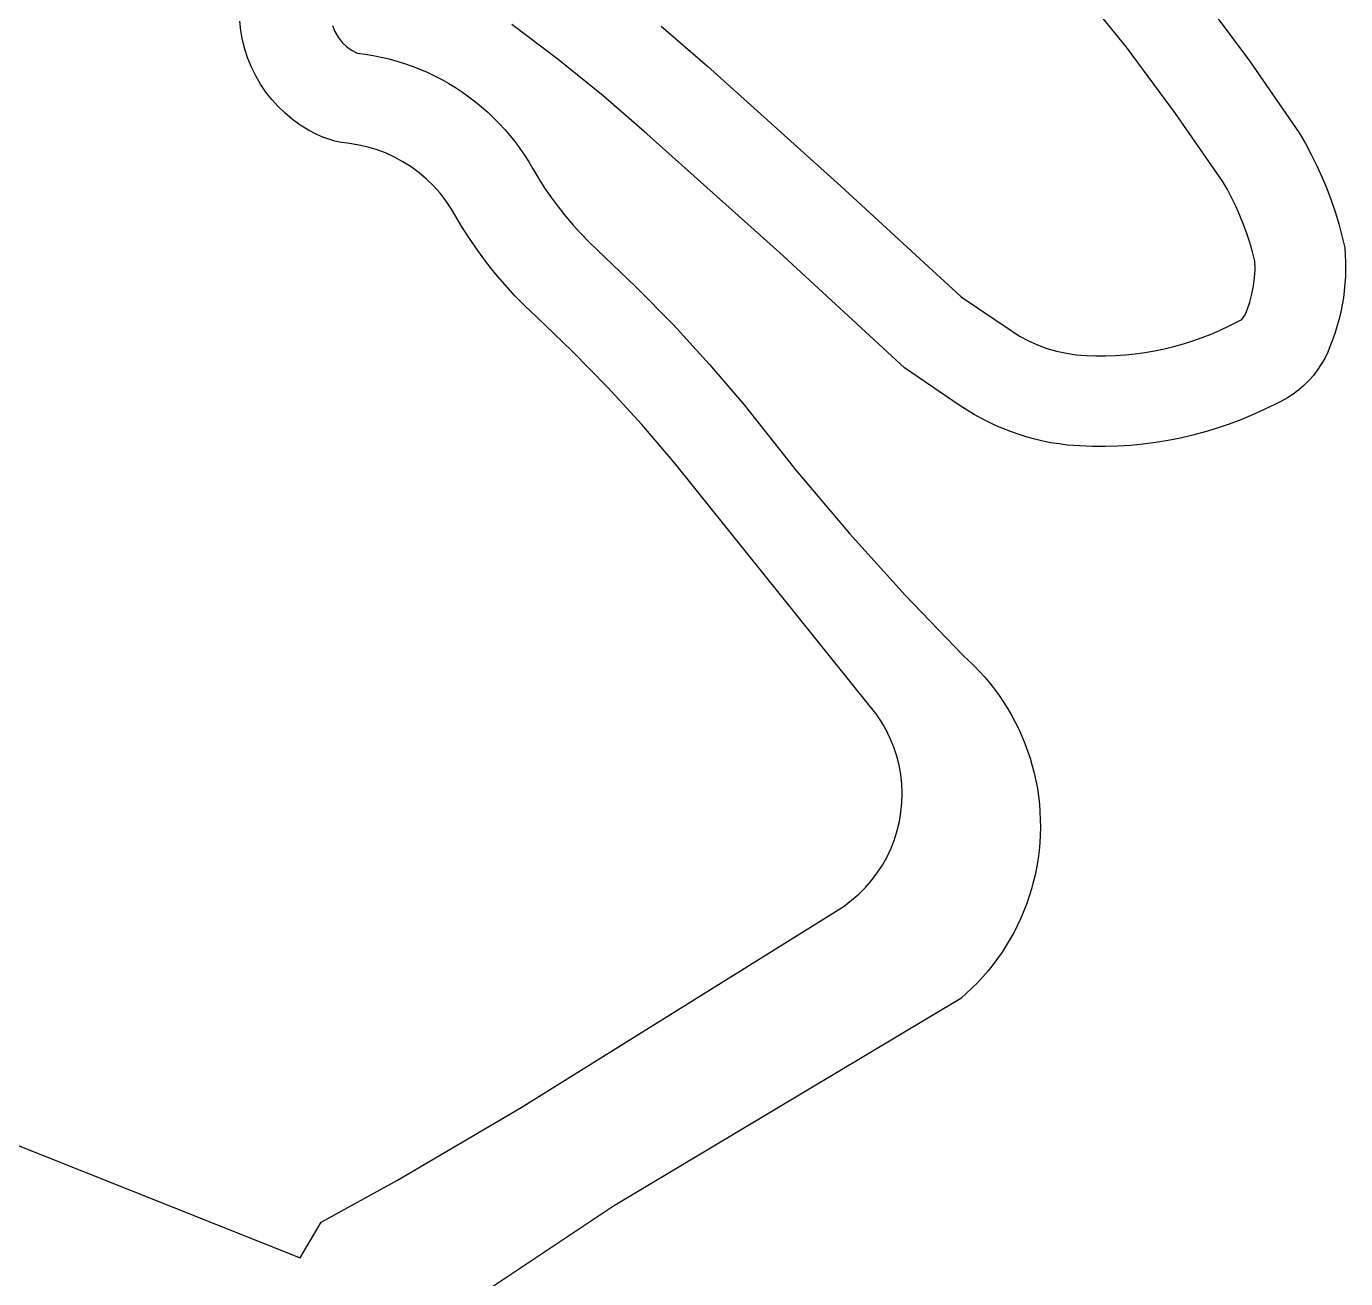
# Model space of a CAD drawing. Header units: millimetres. Extents: x 617751 to 636088, y 68402 to 77988.
# Drawn here: x 624116.8 to 624241.9, y 70281.6 to 70400.4 of the extents above; entities that cross this region are included whole.
import ezdxf

# ---------------------------------------------------------------- set-up
doc = ezdxf.new("R2010")
doc.units = ezdxf.units.MM
doc.header["$LTSCALE"] = 3
doc.header["$MEASUREMENT"] = 0
doc.layers.add('ALINHAMENTO PREDIAL', color=120, linetype='Continuous')

msp = doc.modelspace()

# ---------------------------------------------------------------- linework, layer by layer
at = {"layer": 'ALINHAMENTO PREDIAL'}
for points in [[(624227.87, 70403.74), (624232.81, 70397.08), (624237.54, 70390.27), (624238.13, 70389.25), (624238.68, 70388.21), (624239.21, 70387.15), (624239.69, 70386.08), (624240.15, 70384.99), (624240.56, 70383.88), (624240.94, 70382.77), (624241.28, 70381.64), (624241.59, 70380.5), (624241.86, 70379.35), (624241.9, 70378.68), (624241.93, 70378), (624241.93, 70377.32), (624241.91, 70376.64), (624241.87, 70375.97), (624241.81, 70375.29), (624241.72, 70374.62), (624241.61, 70373.95), (624241.48, 70373.29), (624241.32, 70372.63), (624241.14, 70371.98), (624240.94, 70371.33), (624240.72, 70370.69), (624240.48, 70370.06), (624240.24, 70369.46), (624239.95, 70368.87), (624239.63, 70368.31), (624239.27, 70367.77), (624238.88, 70367.25), (624238.45, 70366.76), (624237.98, 70366.31), (624237.49, 70365.88), (624236.97, 70365.49), (624236.43, 70365.14), (624235.86, 70364.82), (624235.28, 70364.54), (624234.2, 70364.01), (624233.11, 70363.51), (624232, 70363.05), (624230.88, 70362.63), (624229.74, 70362.24), (624228.6, 70361.89), (624227.44, 70361.58), (624226.27, 70361.31), (624225.09, 70361.08), (624223.91, 70360.89), (624222.72, 70360.74), (624221.52, 70360.62), (624220.32, 70360.55), (624219.12, 70360.51), (624217.92, 70360.52), (624216.72, 70360.57), (624215.53, 70360.65), (624214.75, 70360.75), (624213.98, 70360.87), (624213.22, 70361.03), (624212.46, 70361.2), (624211.71, 70361.41), (624210.96, 70361.64), (624210.23, 70361.89), (624209.5, 70362.18), (624208.78, 70362.48), (624208.08, 70362.81), (624207.38, 70363.17), (624206.7, 70363.55), (624206.03, 70363.95), (624205.38, 70364.38), (624200.1, 70367.96), (624188.24, 70378.9), (624175.65, 70390.18), (624171.5, 70393.78), (624167.22, 70397.23), (624162.83, 70400.54)], [(624227.87, 70403.74), (624232.81, 70397.08), (624237.54, 70390.27), (624238.13, 70389.25), (624238.68, 70388.21), (624239.21, 70387.15), (624239.69, 70386.08), (624240.15, 70384.99), (624240.56, 70383.88), (624240.94, 70382.77), (624241.28, 70381.64), (624241.59, 70380.5), (624241.86, 70379.35), (624241.9, 70378.68), (624241.93, 70378), (624241.93, 70377.32), (624241.91, 70376.64), (624241.87, 70375.97), (624241.81, 70375.29), (624241.72, 70374.62), (624241.61, 70373.95), (624241.48, 70373.29), (624241.32, 70372.63), (624241.14, 70371.98), (624240.94, 70371.33), (624240.72, 70370.69), (624240.48, 70370.06), (624240.24, 70369.46), (624239.95, 70368.87), (624239.63, 70368.31), (624239.27, 70367.77), (624238.88, 70367.25), (624238.45, 70366.76), (624237.98, 70366.31), (624237.49, 70365.88), (624236.97, 70365.49), (624236.43, 70365.14), (624235.86, 70364.82), (624235.28, 70364.54), (624234.2, 70364.01), (624233.11, 70363.51), (624232, 70363.05), (624230.88, 70362.63), (624229.74, 70362.24), (624228.6, 70361.89), (624227.44, 70361.58), (624226.27, 70361.31), (624225.09, 70361.08), (624223.91, 70360.89), (624222.72, 70360.74), (624221.52, 70360.62), (624220.32, 70360.55), (624219.12, 70360.51), (624217.92, 70360.52), (624216.72, 70360.57), (624215.53, 70360.65), (624214.75, 70360.75), (624213.98, 70360.87), (624213.22, 70361.03), (624212.46, 70361.2), (624211.71, 70361.41), (624210.96, 70361.64), (624210.23, 70361.89), (624209.5, 70362.18), (624208.78, 70362.48), (624208.08, 70362.81), (624207.38, 70363.17), (624206.7, 70363.55), (624206.03, 70363.95), (624205.38, 70364.38), (624200.1, 70367.96), (624188.24, 70378.9), (624175.65, 70390.18), (624171.5, 70393.78), (624167.22, 70397.23), (624162.83, 70400.54)], [(624227.87, 70403.74), (624232.81, 70397.08), (624237.54, 70390.27), (624238.13, 70389.25), (624238.68, 70388.21), (624239.21, 70387.15), (624239.69, 70386.08), (624240.15, 70384.99), (624240.56, 70383.88), (624240.94, 70382.77), (624241.28, 70381.64), (624241.59, 70380.5), (624241.86, 70379.35), (624241.9, 70378.68), (624241.93, 70378), (624241.93, 70377.32), (624241.91, 70376.64), (624241.87, 70375.97), (624241.81, 70375.29), (624241.72, 70374.62), (624241.61, 70373.95), (624241.48, 70373.29), (624241.32, 70372.63), (624241.14, 70371.98), (624240.94, 70371.33), (624240.72, 70370.69), (624240.48, 70370.06), (624240.24, 70369.46), (624239.95, 70368.87), (624239.63, 70368.31), (624239.27, 70367.77), (624238.88, 70367.25), (624238.45, 70366.76), (624237.98, 70366.31), (624237.49, 70365.88), (624236.97, 70365.49), (624236.43, 70365.14), (624235.86, 70364.82), (624235.28, 70364.54), (624234.2, 70364.01), (624233.11, 70363.51), (624232, 70363.05), (624230.88, 70362.63), (624229.74, 70362.24), (624228.6, 70361.89), (624227.44, 70361.58), (624226.27, 70361.31), (624225.09, 70361.08), (624223.91, 70360.89), (624222.72, 70360.74), (624221.52, 70360.62), (624220.32, 70360.55), (624219.12, 70360.51), (624217.92, 70360.52), (624216.72, 70360.57), (624215.53, 70360.65), (624214.75, 70360.75), (624213.98, 70360.87), (624213.22, 70361.03), (624212.46, 70361.2), (624211.71, 70361.41), (624210.96, 70361.64), (624210.23, 70361.89), (624209.5, 70362.18), (624208.78, 70362.48), (624208.08, 70362.81), (624207.38, 70363.17), (624206.7, 70363.55), (624206.03, 70363.95), (624205.38, 70364.38), (624200.1, 70367.96), (624188.24, 70378.9), (624175.65, 70390.18), (624171.5, 70393.78), (624167.22, 70397.23), (624162.83, 70400.54)], [(624227.87, 70403.74), (624232.81, 70397.08), (624237.54, 70390.27), (624238.13, 70389.25), (624238.68, 70388.21), (624239.21, 70387.15), (624239.69, 70386.08), (624240.15, 70384.99), (624240.56, 70383.88), (624240.94, 70382.77), (624241.28, 70381.64), (624241.59, 70380.5), (624241.86, 70379.35), (624241.9, 70378.68), (624241.93, 70378), (624241.93, 70377.32), (624241.91, 70376.64), (624241.87, 70375.97), (624241.81, 70375.29), (624241.72, 70374.62), (624241.61, 70373.95), (624241.48, 70373.29), (624241.32, 70372.63), (624241.14, 70371.98), (624240.94, 70371.33), (624240.72, 70370.69), (624240.48, 70370.06), (624240.24, 70369.46), (624239.95, 70368.87), (624239.63, 70368.31), (624239.27, 70367.77), (624238.88, 70367.25), (624238.45, 70366.76), (624237.98, 70366.31), (624237.49, 70365.88), (624236.97, 70365.49), (624236.43, 70365.14), (624235.86, 70364.82), (624235.28, 70364.54), (624234.2, 70364.01), (624233.11, 70363.51), (624232, 70363.05), (624230.88, 70362.63), (624229.74, 70362.24), (624228.6, 70361.89), (624227.44, 70361.58), (624226.27, 70361.31), (624225.09, 70361.08), (624223.91, 70360.89), (624222.72, 70360.74), (624221.52, 70360.62), (624220.32, 70360.55), (624219.12, 70360.51), (624217.92, 70360.52), (624216.72, 70360.57), (624215.53, 70360.65), (624214.75, 70360.75), (624213.98, 70360.87), (624213.22, 70361.03), (624212.46, 70361.2), (624211.71, 70361.41), (624210.96, 70361.64), (624210.23, 70361.89), (624209.5, 70362.18), (624208.78, 70362.48), (624208.08, 70362.81), (624207.38, 70363.17), (624206.7, 70363.55), (624206.03, 70363.95), (624205.38, 70364.38), (624200.1, 70367.96), (624188.24, 70378.9), (624175.65, 70390.18), (624171.5, 70393.78), (624167.22, 70397.23), (624162.83, 70400.54)], [(624227.87, 70403.74), (624232.81, 70397.08), (624237.54, 70390.27), (624238.13, 70389.25), (624238.68, 70388.21), (624239.21, 70387.15), (624239.69, 70386.08), (624240.15, 70384.99), (624240.56, 70383.88), (624240.94, 70382.77), (624241.28, 70381.64), (624241.59, 70380.5), (624241.86, 70379.35), (624241.9, 70378.68), (624241.93, 70378), (624241.93, 70377.32), (624241.91, 70376.64), (624241.87, 70375.97), (624241.81, 70375.29), (624241.72, 70374.62), (624241.61, 70373.95), (624241.48, 70373.29), (624241.32, 70372.63), (624241.14, 70371.98), (624240.94, 70371.33), (624240.72, 70370.69), (624240.48, 70370.06), (624240.24, 70369.46), (624239.95, 70368.87), (624239.63, 70368.31), (624239.27, 70367.77), (624238.88, 70367.25), (624238.45, 70366.76), (624237.98, 70366.31), (624237.49, 70365.88), (624236.97, 70365.49), (624236.43, 70365.14), (624235.86, 70364.82), (624235.28, 70364.54), (624234.2, 70364.01), (624233.11, 70363.51), (624232, 70363.05), (624230.88, 70362.63), (624229.74, 70362.24), (624228.6, 70361.89), (624227.44, 70361.58), (624226.27, 70361.31), (624225.09, 70361.08), (624223.91, 70360.89), (624222.72, 70360.74), (624221.52, 70360.62), (624220.32, 70360.55), (624219.12, 70360.51), (624217.92, 70360.52), (624216.72, 70360.57), (624215.53, 70360.65), (624214.75, 70360.75), (624213.98, 70360.87), (624213.22, 70361.03), (624212.46, 70361.2), (624211.71, 70361.41), (624210.96, 70361.64), (624210.23, 70361.89), (624209.5, 70362.18), (624208.78, 70362.48), (624208.08, 70362.81), (624207.38, 70363.17), (624206.7, 70363.55), (624206.03, 70363.95), (624205.38, 70364.38), (624200.1, 70367.96), (624188.24, 70378.9), (624175.65, 70390.18), (624171.5, 70393.78), (624167.22, 70397.23), (624162.83, 70400.54)], [(624227.87, 70403.74), (624232.81, 70397.08), (624237.54, 70390.27), (624238.13, 70389.25), (624238.68, 70388.21), (624239.21, 70387.15), (624239.69, 70386.08), (624240.15, 70384.99), (624240.56, 70383.88), (624240.94, 70382.77), (624241.28, 70381.64), (624241.59, 70380.5), (624241.86, 70379.35), (624241.9, 70378.68), (624241.93, 70378), (624241.93, 70377.32), (624241.91, 70376.64), (624241.87, 70375.97), (624241.81, 70375.29), (624241.72, 70374.62), (624241.61, 70373.95), (624241.48, 70373.29), (624241.32, 70372.63), (624241.14, 70371.98), (624240.94, 70371.33), (624240.72, 70370.69), (624240.48, 70370.06), (624240.24, 70369.46), (624239.95, 70368.87), (624239.63, 70368.31), (624239.27, 70367.77), (624238.88, 70367.25), (624238.45, 70366.76), (624237.98, 70366.31), (624237.49, 70365.88), (624236.97, 70365.49), (624236.43, 70365.14), (624235.86, 70364.82), (624235.28, 70364.54), (624234.2, 70364.01), (624233.11, 70363.51), (624232, 70363.05), (624230.88, 70362.63), (624229.74, 70362.24), (624228.6, 70361.89), (624227.44, 70361.58), (624226.27, 70361.31), (624225.09, 70361.08), (624223.91, 70360.89), (624222.72, 70360.74), (624221.52, 70360.62), (624220.32, 70360.55), (624219.12, 70360.51), (624217.92, 70360.52), (624216.72, 70360.57), (624215.53, 70360.65), (624214.75, 70360.75), (624213.98, 70360.87), (624213.22, 70361.03), (624212.46, 70361.2), (624211.71, 70361.41), (624210.96, 70361.64), (624210.23, 70361.89), (624209.5, 70362.18), (624208.78, 70362.48), (624208.08, 70362.81), (624207.38, 70363.17), (624206.7, 70363.55), (624206.03, 70363.95), (624205.38, 70364.38), (624200.1, 70367.96), (624188.24, 70378.9), (624175.65, 70390.18), (624171.5, 70393.78), (624167.22, 70397.23), (624162.83, 70400.54)], [(624227.87, 70403.74), (624232.81, 70397.08), (624237.54, 70390.27), (624238.13, 70389.25), (624238.68, 70388.21), (624239.21, 70387.15), (624239.69, 70386.08), (624240.15, 70384.99), (624240.56, 70383.88), (624240.94, 70382.77), (624241.28, 70381.64), (624241.59, 70380.5), (624241.86, 70379.35), (624241.9, 70378.68), (624241.93, 70378), (624241.93, 70377.32), (624241.91, 70376.64), (624241.87, 70375.97), (624241.81, 70375.29), (624241.72, 70374.62), (624241.61, 70373.95), (624241.48, 70373.29), (624241.32, 70372.63), (624241.14, 70371.98), (624240.94, 70371.33), (624240.72, 70370.69), (624240.48, 70370.06), (624240.24, 70369.46), (624239.95, 70368.87), (624239.63, 70368.31), (624239.27, 70367.77), (624238.88, 70367.25), (624238.45, 70366.76), (624237.98, 70366.31), (624237.49, 70365.88), (624236.97, 70365.49), (624236.43, 70365.14), (624235.86, 70364.82), (624235.28, 70364.54), (624234.2, 70364.01), (624233.11, 70363.51), (624232, 70363.05), (624230.88, 70362.63), (624229.74, 70362.24), (624228.6, 70361.89), (624227.44, 70361.58), (624226.27, 70361.31), (624225.09, 70361.08), (624223.91, 70360.89), (624222.72, 70360.74), (624221.52, 70360.62), (624220.32, 70360.55), (624219.12, 70360.51), (624217.92, 70360.52), (624216.72, 70360.57), (624215.53, 70360.65), (624214.75, 70360.75), (624213.98, 70360.87), (624213.22, 70361.03), (624212.46, 70361.2), (624211.71, 70361.41), (624210.96, 70361.64), (624210.23, 70361.89), (624209.5, 70362.18), (624208.78, 70362.48), (624208.08, 70362.81), (624207.38, 70363.17), (624206.7, 70363.55), (624206.03, 70363.95), (624205.38, 70364.38), (624200.1, 70367.96), (624188.24, 70378.9), (624175.65, 70390.18), (624171.5, 70393.78), (624167.22, 70397.23), (624162.83, 70400.54)], [(624227.87, 70403.74), (624232.81, 70397.08), (624237.54, 70390.27), (624238.13, 70389.25), (624238.68, 70388.21), (624239.21, 70387.15), (624239.69, 70386.08), (624240.15, 70384.99), (624240.56, 70383.88), (624240.94, 70382.77), (624241.28, 70381.64), (624241.59, 70380.5), (624241.86, 70379.35), (624241.9, 70378.68), (624241.93, 70378), (624241.93, 70377.32), (624241.91, 70376.64), (624241.87, 70375.97), (624241.81, 70375.29), (624241.72, 70374.62), (624241.61, 70373.95), (624241.48, 70373.29), (624241.32, 70372.63), (624241.14, 70371.98), (624240.94, 70371.33), (624240.72, 70370.69), (624240.48, 70370.06), (624240.24, 70369.46), (624239.95, 70368.87), (624239.63, 70368.31), (624239.27, 70367.77), (624238.88, 70367.25), (624238.45, 70366.76), (624237.98, 70366.31), (624237.49, 70365.88), (624236.97, 70365.49), (624236.43, 70365.14), (624235.86, 70364.82), (624235.28, 70364.54), (624234.2, 70364.01), (624233.11, 70363.51), (624232, 70363.05), (624230.88, 70362.63), (624229.74, 70362.24), (624228.6, 70361.89), (624227.44, 70361.58), (624226.27, 70361.31), (624225.09, 70361.08), (624223.91, 70360.89), (624222.72, 70360.74), (624221.52, 70360.62), (624220.32, 70360.55), (624219.12, 70360.51), (624217.92, 70360.52), (624216.72, 70360.57), (624215.53, 70360.65), (624214.75, 70360.75), (624213.98, 70360.87), (624213.22, 70361.03), (624212.46, 70361.2), (624211.71, 70361.41), (624210.96, 70361.64), (624210.23, 70361.89), (624209.5, 70362.18), (624208.78, 70362.48), (624208.08, 70362.81), (624207.38, 70363.17), (624206.7, 70363.55), (624206.03, 70363.95), (624205.38, 70364.38), (624200.1, 70367.96), (624188.24, 70378.9), (624175.65, 70390.18), (624171.5, 70393.78), (624167.22, 70397.23), (624162.83, 70400.54)], [(624177.01, 70400.38), (624181.39, 70396.58), (624194.06, 70385.22), (624205.45, 70374.71), (624210.2, 70371.5), (624211.01, 70370.99), (624211.84, 70370.54), (624212.71, 70370.15), (624213.6, 70369.82), (624214.51, 70369.55), (624215.44, 70369.35), (624216.38, 70369.21), (624217.31, 70369.14), (624218.24, 70369.11), (624219.17, 70369.11), (624220.11, 70369.14), (624221.04, 70369.21), (624221.97, 70369.3), (624222.89, 70369.43), (624223.81, 70369.59), (624224.73, 70369.78), (624225.64, 70370), (624226.54, 70370.25), (624227.43, 70370.53), (624228.31, 70370.84), (624229.18, 70371.18), (624230.03, 70371.55), (624230.88, 70371.95), (624232.09, 70372.57), (624232.4, 70372.99), (624232.58, 70373.46), (624232.84, 70374.2), (624233.04, 70374.96), (624233.19, 70375.74), (624233.29, 70376.52), (624233.34, 70377.31), (624233.33, 70378.09), (624233.1, 70378.98), (624232.85, 70379.85), (624232.56, 70380.72), (624232.25, 70381.57), (624231.91, 70382.42), (624231.54, 70383.25), (624231.14, 70384.07), (624230.72, 70384.88), (624230.27, 70385.67), (624225.81, 70392.1), (624221.15, 70398.38), (624217.84, 70402.48)], [(624177.01, 70400.38), (624181.39, 70396.58), (624194.06, 70385.22), (624205.45, 70374.71), (624210.2, 70371.5), (624211.01, 70370.99), (624211.84, 70370.54), (624212.71, 70370.15), (624213.6, 70369.82), (624214.51, 70369.55), (624215.44, 70369.35), (624216.38, 70369.21), (624217.31, 70369.14), (624218.24, 70369.11), (624219.17, 70369.11), (624220.11, 70369.14), (624221.04, 70369.21), (624221.97, 70369.3), (624222.89, 70369.43), (624223.81, 70369.59), (624224.73, 70369.78), (624225.64, 70370), (624226.54, 70370.25), (624227.43, 70370.53), (624228.31, 70370.84), (624229.18, 70371.18), (624230.03, 70371.55), (624230.88, 70371.95), (624232.09, 70372.57), (624232.4, 70372.99), (624232.58, 70373.46), (624232.84, 70374.2), (624233.04, 70374.96), (624233.19, 70375.74), (624233.29, 70376.52), (624233.34, 70377.31), (624233.33, 70378.09), (624233.1, 70378.98), (624232.85, 70379.85), (624232.56, 70380.72), (624232.25, 70381.57), (624231.91, 70382.42), (624231.54, 70383.25), (624231.14, 70384.07), (624230.72, 70384.88), (624230.27, 70385.67), (624225.81, 70392.1), (624221.15, 70398.38), (624217.84, 70402.48)], [(624177.01, 70400.38), (624181.39, 70396.58), (624194.06, 70385.22), (624205.45, 70374.71), (624210.2, 70371.5), (624211.01, 70370.99), (624211.84, 70370.54), (624212.71, 70370.15), (624213.6, 70369.82), (624214.51, 70369.55), (624215.44, 70369.35), (624216.38, 70369.21), (624217.31, 70369.14), (624218.24, 70369.11), (624219.17, 70369.11), (624220.11, 70369.14), (624221.04, 70369.21), (624221.97, 70369.3), (624222.89, 70369.43), (624223.81, 70369.59), (624224.73, 70369.78), (624225.64, 70370), (624226.54, 70370.25), (624227.43, 70370.53), (624228.31, 70370.84), (624229.18, 70371.18), (624230.03, 70371.55), (624230.88, 70371.95), (624232.09, 70372.57), (624232.4, 70372.99), (624232.58, 70373.46), (624232.84, 70374.2), (624233.04, 70374.96), (624233.19, 70375.74), (624233.29, 70376.52), (624233.34, 70377.31), (624233.33, 70378.09), (624233.1, 70378.98), (624232.85, 70379.85), (624232.56, 70380.72), (624232.25, 70381.57), (624231.91, 70382.42), (624231.54, 70383.25), (624231.14, 70384.07), (624230.72, 70384.88), (624230.27, 70385.67), (624225.81, 70392.1), (624221.15, 70398.38), (624217.84, 70402.48)], [(624177.01, 70400.38), (624181.39, 70396.58), (624194.06, 70385.22), (624205.45, 70374.71), (624210.2, 70371.5), (624211.01, 70370.99), (624211.84, 70370.54), (624212.71, 70370.15), (624213.6, 70369.82), (624214.51, 70369.55), (624215.44, 70369.35), (624216.38, 70369.21), (624217.31, 70369.14), (624218.24, 70369.11), (624219.17, 70369.11), (624220.11, 70369.14), (624221.04, 70369.21), (624221.97, 70369.3), (624222.89, 70369.43), (624223.81, 70369.59), (624224.73, 70369.78), (624225.64, 70370), (624226.54, 70370.25), (624227.43, 70370.53), (624228.31, 70370.84), (624229.18, 70371.18), (624230.03, 70371.55), (624230.88, 70371.95), (624232.09, 70372.57), (624232.4, 70372.99), (624232.58, 70373.46), (624232.84, 70374.2), (624233.04, 70374.96), (624233.19, 70375.74), (624233.29, 70376.52), (624233.34, 70377.31), (624233.33, 70378.09), (624233.1, 70378.98), (624232.85, 70379.85), (624232.56, 70380.72), (624232.25, 70381.57), (624231.91, 70382.42), (624231.54, 70383.25), (624231.14, 70384.07), (624230.72, 70384.88), (624230.27, 70385.67), (624225.81, 70392.1), (624221.15, 70398.38), (624217.84, 70402.48)], [(624177.01, 70400.38), (624181.39, 70396.58), (624194.06, 70385.22), (624205.45, 70374.71), (624210.2, 70371.5), (624211.01, 70370.99), (624211.84, 70370.54), (624212.71, 70370.15), (624213.6, 70369.82), (624214.51, 70369.55), (624215.44, 70369.35), (624216.38, 70369.21), (624217.31, 70369.14), (624218.24, 70369.11), (624219.17, 70369.11), (624220.11, 70369.14), (624221.04, 70369.21), (624221.97, 70369.3), (624222.89, 70369.43), (624223.81, 70369.59), (624224.73, 70369.78), (624225.64, 70370), (624226.54, 70370.25), (624227.43, 70370.53), (624228.31, 70370.84), (624229.18, 70371.18), (624230.03, 70371.55), (624230.88, 70371.95), (624232.09, 70372.57), (624232.4, 70372.99), (624232.58, 70373.46), (624232.84, 70374.2), (624233.04, 70374.96), (624233.19, 70375.74), (624233.29, 70376.52), (624233.34, 70377.31), (624233.33, 70378.09), (624233.1, 70378.98), (624232.85, 70379.85), (624232.56, 70380.72), (624232.25, 70381.57), (624231.91, 70382.42), (624231.54, 70383.25), (624231.14, 70384.07), (624230.72, 70384.88), (624230.27, 70385.67), (624225.81, 70392.1), (624221.15, 70398.38), (624217.84, 70402.48)], [(624177.01, 70400.38), (624181.39, 70396.58), (624194.06, 70385.22), (624205.45, 70374.71), (624210.2, 70371.5), (624211.01, 70370.99), (624211.84, 70370.54), (624212.71, 70370.15), (624213.6, 70369.82), (624214.51, 70369.55), (624215.44, 70369.35), (624216.38, 70369.21), (624217.31, 70369.14), (624218.24, 70369.11), (624219.17, 70369.11), (624220.11, 70369.14), (624221.04, 70369.21), (624221.97, 70369.3), (624222.89, 70369.43), (624223.81, 70369.59), (624224.73, 70369.78), (624225.64, 70370), (624226.54, 70370.25), (624227.43, 70370.53), (624228.31, 70370.84), (624229.18, 70371.18), (624230.03, 70371.55), (624230.88, 70371.95), (624232.09, 70372.57), (624232.4, 70372.99), (624232.58, 70373.46), (624232.84, 70374.2), (624233.04, 70374.96), (624233.19, 70375.74), (624233.29, 70376.52), (624233.34, 70377.31), (624233.33, 70378.09), (624233.1, 70378.98), (624232.85, 70379.85), (624232.56, 70380.72), (624232.25, 70381.57), (624231.91, 70382.42), (624231.54, 70383.25), (624231.14, 70384.07), (624230.72, 70384.88), (624230.27, 70385.67), (624225.81, 70392.1), (624221.15, 70398.38), (624217.84, 70402.48)], [(624177.01, 70400.38), (624181.39, 70396.58), (624194.06, 70385.22), (624205.45, 70374.71), (624210.2, 70371.5), (624211.01, 70370.99), (624211.84, 70370.54), (624212.71, 70370.15), (624213.6, 70369.82), (624214.51, 70369.55), (624215.44, 70369.35), (624216.38, 70369.21), (624217.31, 70369.14), (624218.24, 70369.11), (624219.17, 70369.11), (624220.11, 70369.14), (624221.04, 70369.21), (624221.97, 70369.3), (624222.89, 70369.43), (624223.81, 70369.59), (624224.73, 70369.78), (624225.64, 70370), (624226.54, 70370.25), (624227.43, 70370.53), (624228.31, 70370.84), (624229.18, 70371.18), (624230.03, 70371.55), (624230.88, 70371.95), (624232.09, 70372.57), (624232.4, 70372.99), (624232.58, 70373.46), (624232.84, 70374.2), (624233.04, 70374.96), (624233.19, 70375.74), (624233.29, 70376.52), (624233.34, 70377.31), (624233.33, 70378.09), (624233.1, 70378.98), (624232.85, 70379.85), (624232.56, 70380.72), (624232.25, 70381.57), (624231.91, 70382.42), (624231.54, 70383.25), (624231.14, 70384.07), (624230.72, 70384.88), (624230.27, 70385.67), (624225.81, 70392.1), (624221.15, 70398.38), (624217.84, 70402.48)], [(624177.01, 70400.38), (624181.39, 70396.58), (624194.06, 70385.22), (624205.45, 70374.71), (624210.2, 70371.5), (624211.01, 70370.99), (624211.84, 70370.54), (624212.71, 70370.15), (624213.6, 70369.82), (624214.51, 70369.55), (624215.44, 70369.35), (624216.38, 70369.21), (624217.31, 70369.14), (624218.24, 70369.11), (624219.17, 70369.11), (624220.11, 70369.14), (624221.04, 70369.21), (624221.97, 70369.3), (624222.89, 70369.43), (624223.81, 70369.59), (624224.73, 70369.78), (624225.64, 70370), (624226.54, 70370.25), (624227.43, 70370.53), (624228.31, 70370.84), (624229.18, 70371.18), (624230.03, 70371.55), (624230.88, 70371.95), (624232.09, 70372.57), (624232.4, 70372.99), (624232.58, 70373.46), (624232.84, 70374.2), (624233.04, 70374.96), (624233.19, 70375.74), (624233.29, 70376.52), (624233.34, 70377.31), (624233.33, 70378.09), (624233.1, 70378.98), (624232.85, 70379.85), (624232.56, 70380.72), (624232.25, 70381.57), (624231.91, 70382.42), (624231.54, 70383.25), (624231.14, 70384.07), (624230.72, 70384.88), (624230.27, 70385.67), (624225.81, 70392.1), (624221.15, 70398.38), (624217.84, 70402.48)], [(624114.74, 70294.7), (624142.76, 70283.53), (624144.74, 70286.92), (624152, 70290.92), (624163.72, 70297.81), (624194.36, 70316.92), (624195.07, 70317.46), (624195.75, 70318.04), (624196.38, 70318.68), (624196.96, 70319.35), (624197.5, 70320.06), (624197.99, 70320.81), (624198.43, 70321.59), (624198.81, 70322.4), (624199.13, 70323.23), (624199.4, 70324.08), (624199.61, 70324.95), (624199.75, 70325.83), (624199.84, 70326.72), (624199.86, 70327.62), (624199.82, 70328.51), (624199.73, 70329.4), (624199.57, 70330.28), (624199.35, 70331.14), (624199.07, 70331.99), (624198.73, 70332.82), (624198.34, 70333.62), (624197.89, 70334.39), (624197.39, 70335.14), (624196.84, 70335.84), (624178.28, 70358.96), (624175.16, 70362.6), (624171.92, 70366.13), (624168.57, 70369.55), (624165.1, 70372.86), (624164.1, 70373.82), (624163.12, 70374.81), (624162.19, 70375.84), (624161.29, 70376.89), (624160.42, 70377.98), (624159.6, 70379.1), (624158.81, 70380.24), (624158.07, 70381.42), (624157.12, 70383.01), (624156.61, 70383.79), (624156.04, 70384.53), (624155.42, 70385.23), (624154.75, 70385.88), (624154.04, 70386.48), (624153.29, 70387.03), (624152.51, 70387.53), (624151.69, 70387.97), (624150.84, 70388.36), (624149.96, 70388.68), (624149.07, 70388.94), (624148.16, 70389.14), (624147.24, 70389.28), (624146.64, 70389.36), (624146.05, 70389.49), (624145.47, 70389.65), (624144.9, 70389.86), (624144.35, 70390.1), (624143.55, 70390.53), (624142.77, 70391), (624142.04, 70391.54), (624141.34, 70392.12), (624140.68, 70392.75), (624140.07, 70393.42), (624139.51, 70394.13), (624139, 70394.89), (624138.54, 70395.67), (624138.14, 70396.49), (624137.8, 70397.33), (624137.51, 70398.19), (624137.29, 70399.07), (624137.13, 70399.97), (624137.03, 70400.87)], [(624114.74, 70294.7), (624142.76, 70283.53), (624144.74, 70286.92), (624152, 70290.92), (624163.72, 70297.81), (624194.36, 70316.92), (624195.07, 70317.46), (624195.75, 70318.04), (624196.38, 70318.68), (624196.96, 70319.35), (624197.5, 70320.06), (624197.99, 70320.81), (624198.43, 70321.59), (624198.81, 70322.4), (624199.13, 70323.23), (624199.4, 70324.08), (624199.61, 70324.95), (624199.75, 70325.83), (624199.84, 70326.72), (624199.86, 70327.62), (624199.82, 70328.51), (624199.73, 70329.4), (624199.57, 70330.28), (624199.35, 70331.14), (624199.07, 70331.99), (624198.73, 70332.82), (624198.34, 70333.62), (624197.89, 70334.39), (624197.39, 70335.14), (624196.84, 70335.84), (624178.28, 70358.96), (624175.16, 70362.6), (624171.92, 70366.13), (624168.57, 70369.55), (624165.1, 70372.86), (624164.1, 70373.82), (624163.12, 70374.81), (624162.19, 70375.84), (624161.29, 70376.89), (624160.42, 70377.98), (624159.6, 70379.1), (624158.81, 70380.24), (624158.07, 70381.42), (624157.12, 70383.01), (624156.61, 70383.79), (624156.04, 70384.53), (624155.42, 70385.23), (624154.75, 70385.88), (624154.04, 70386.48), (624153.29, 70387.03), (624152.51, 70387.53), (624151.69, 70387.97), (624150.84, 70388.36), (624149.96, 70388.68), (624149.07, 70388.94), (624148.16, 70389.14), (624147.24, 70389.28), (624146.64, 70389.36), (624146.05, 70389.49), (624145.47, 70389.65), (624144.9, 70389.86), (624144.35, 70390.1), (624143.55, 70390.53), (624142.77, 70391), (624142.04, 70391.54), (624141.34, 70392.12), (624140.68, 70392.75), (624140.07, 70393.42), (624139.51, 70394.13), (624139, 70394.89), (624138.54, 70395.67), (624138.14, 70396.49), (624137.8, 70397.33), (624137.51, 70398.19), (624137.29, 70399.07), (624137.13, 70399.97), (624137.03, 70400.87)], [(624114.74, 70294.7), (624142.76, 70283.53), (624144.74, 70286.92), (624152, 70290.92), (624163.72, 70297.81), (624194.36, 70316.92), (624195.07, 70317.46), (624195.75, 70318.04), (624196.38, 70318.68), (624196.96, 70319.35), (624197.5, 70320.06), (624197.99, 70320.81), (624198.43, 70321.59), (624198.81, 70322.4), (624199.13, 70323.23), (624199.4, 70324.08), (624199.61, 70324.95), (624199.75, 70325.83), (624199.84, 70326.72), (624199.86, 70327.62), (624199.82, 70328.51), (624199.73, 70329.4), (624199.57, 70330.28), (624199.35, 70331.14), (624199.07, 70331.99), (624198.73, 70332.82), (624198.34, 70333.62), (624197.89, 70334.39), (624197.39, 70335.14), (624196.84, 70335.84), (624178.28, 70358.96), (624175.16, 70362.6), (624171.92, 70366.13), (624168.57, 70369.55), (624165.1, 70372.86), (624164.1, 70373.82), (624163.12, 70374.81), (624162.19, 70375.84), (624161.29, 70376.89), (624160.42, 70377.98), (624159.6, 70379.1), (624158.81, 70380.24), (624158.07, 70381.42), (624157.12, 70383.01), (624156.61, 70383.79), (624156.04, 70384.53), (624155.42, 70385.23), (624154.75, 70385.88), (624154.04, 70386.48), (624153.29, 70387.03), (624152.51, 70387.53), (624151.69, 70387.97), (624150.84, 70388.36), (624149.96, 70388.68), (624149.07, 70388.94), (624148.16, 70389.14), (624147.24, 70389.28), (624146.64, 70389.36), (624146.05, 70389.49), (624145.47, 70389.65), (624144.9, 70389.86), (624144.35, 70390.1), (624143.55, 70390.53), (624142.77, 70391), (624142.04, 70391.54), (624141.34, 70392.12), (624140.68, 70392.75), (624140.07, 70393.42), (624139.51, 70394.13), (624139, 70394.89), (624138.54, 70395.67), (624138.14, 70396.49), (624137.8, 70397.33), (624137.51, 70398.19), (624137.29, 70399.07), (624137.13, 70399.97), (624137.03, 70400.87)], [(624114.74, 70294.7), (624142.76, 70283.53), (624144.74, 70286.92), (624152, 70290.92), (624163.72, 70297.81), (624194.36, 70316.92), (624195.07, 70317.46), (624195.75, 70318.04), (624196.38, 70318.68), (624196.96, 70319.35), (624197.5, 70320.06), (624197.99, 70320.81), (624198.43, 70321.59), (624198.81, 70322.4), (624199.13, 70323.23), (624199.4, 70324.08), (624199.61, 70324.95), (624199.75, 70325.83), (624199.84, 70326.72), (624199.86, 70327.62), (624199.82, 70328.51), (624199.73, 70329.4), (624199.57, 70330.28), (624199.35, 70331.14), (624199.07, 70331.99), (624198.73, 70332.82), (624198.34, 70333.62), (624197.89, 70334.39), (624197.39, 70335.14), (624196.84, 70335.84), (624178.28, 70358.96), (624175.16, 70362.6), (624171.92, 70366.13), (624168.57, 70369.55), (624165.1, 70372.86), (624164.1, 70373.82), (624163.12, 70374.81), (624162.19, 70375.84), (624161.29, 70376.89), (624160.42, 70377.98), (624159.6, 70379.1), (624158.81, 70380.24), (624158.07, 70381.42), (624157.12, 70383.01), (624156.61, 70383.79), (624156.04, 70384.53), (624155.42, 70385.23), (624154.75, 70385.88), (624154.04, 70386.48), (624153.29, 70387.03), (624152.51, 70387.53), (624151.69, 70387.97), (624150.84, 70388.36), (624149.96, 70388.68), (624149.07, 70388.94), (624148.16, 70389.14), (624147.24, 70389.28), (624146.64, 70389.36), (624146.05, 70389.49), (624145.47, 70389.65), (624144.9, 70389.86), (624144.35, 70390.1), (624143.55, 70390.53), (624142.77, 70391), (624142.04, 70391.54), (624141.34, 70392.12), (624140.68, 70392.75), (624140.07, 70393.42), (624139.51, 70394.13), (624139, 70394.89), (624138.54, 70395.67), (624138.14, 70396.49), (624137.8, 70397.33), (624137.51, 70398.19), (624137.29, 70399.07), (624137.13, 70399.97), (624137.03, 70400.87)], [(624114.74, 70294.7), (624142.76, 70283.53), (624144.74, 70286.92), (624152, 70290.92), (624163.72, 70297.81), (624194.36, 70316.92), (624195.07, 70317.46), (624195.75, 70318.04), (624196.38, 70318.68), (624196.96, 70319.35), (624197.5, 70320.06), (624197.99, 70320.81), (624198.43, 70321.59), (624198.81, 70322.4), (624199.13, 70323.23), (624199.4, 70324.08), (624199.61, 70324.95), (624199.75, 70325.83), (624199.84, 70326.72), (624199.86, 70327.62), (624199.82, 70328.51), (624199.73, 70329.4), (624199.57, 70330.28), (624199.35, 70331.14), (624199.07, 70331.99), (624198.73, 70332.82), (624198.34, 70333.62), (624197.89, 70334.39), (624197.39, 70335.14), (624196.84, 70335.84), (624178.28, 70358.96), (624175.16, 70362.6), (624171.92, 70366.13), (624168.57, 70369.55), (624165.1, 70372.86), (624164.1, 70373.82), (624163.12, 70374.81), (624162.19, 70375.84), (624161.29, 70376.89), (624160.42, 70377.98), (624159.6, 70379.1), (624158.81, 70380.24), (624158.07, 70381.42), (624157.12, 70383.01), (624156.61, 70383.79), (624156.04, 70384.53), (624155.42, 70385.23), (624154.75, 70385.88), (624154.04, 70386.48), (624153.29, 70387.03), (624152.51, 70387.53), (624151.69, 70387.97), (624150.84, 70388.36), (624149.96, 70388.68), (624149.07, 70388.94), (624148.16, 70389.14), (624147.24, 70389.28), (624146.64, 70389.36), (624146.05, 70389.49), (624145.47, 70389.65), (624144.9, 70389.86), (624144.35, 70390.1), (624143.55, 70390.53), (624142.77, 70391), (624142.04, 70391.54), (624141.34, 70392.12), (624140.68, 70392.75), (624140.07, 70393.42), (624139.51, 70394.13), (624139, 70394.89), (624138.54, 70395.67), (624138.14, 70396.49), (624137.8, 70397.33), (624137.51, 70398.19), (624137.29, 70399.07), (624137.13, 70399.97), (624137.03, 70400.87)], [(624114.74, 70294.7), (624142.76, 70283.53), (624144.74, 70286.92), (624152, 70290.92), (624163.72, 70297.81), (624194.36, 70316.92), (624195.07, 70317.46), (624195.75, 70318.04), (624196.38, 70318.68), (624196.96, 70319.35), (624197.5, 70320.06), (624197.99, 70320.81), (624198.43, 70321.59), (624198.81, 70322.4), (624199.13, 70323.23), (624199.4, 70324.08), (624199.61, 70324.95), (624199.75, 70325.83), (624199.84, 70326.72), (624199.86, 70327.62), (624199.82, 70328.51), (624199.73, 70329.4), (624199.57, 70330.28), (624199.35, 70331.14), (624199.07, 70331.99), (624198.73, 70332.82), (624198.34, 70333.62), (624197.89, 70334.39), (624197.39, 70335.14), (624196.84, 70335.84), (624178.28, 70358.96), (624175.16, 70362.6), (624171.92, 70366.13), (624168.57, 70369.55), (624165.1, 70372.86), (624164.1, 70373.82), (624163.12, 70374.81), (624162.19, 70375.84), (624161.29, 70376.89), (624160.42, 70377.98), (624159.6, 70379.1), (624158.81, 70380.24), (624158.07, 70381.42), (624157.12, 70383.01), (624156.61, 70383.79), (624156.04, 70384.53), (624155.42, 70385.23), (624154.75, 70385.88), (624154.04, 70386.48), (624153.29, 70387.03), (624152.51, 70387.53), (624151.69, 70387.97), (624150.84, 70388.36), (624149.96, 70388.68), (624149.07, 70388.94), (624148.16, 70389.14), (624147.24, 70389.28), (624146.64, 70389.36), (624146.05, 70389.49), (624145.47, 70389.65), (624144.9, 70389.86), (624144.35, 70390.1), (624143.55, 70390.53), (624142.77, 70391), (624142.04, 70391.54), (624141.34, 70392.12), (624140.68, 70392.75), (624140.07, 70393.42), (624139.51, 70394.13), (624139, 70394.89), (624138.54, 70395.67), (624138.14, 70396.49), (624137.8, 70397.33), (624137.51, 70398.19), (624137.29, 70399.07), (624137.13, 70399.97), (624137.03, 70400.87)], [(624114.74, 70294.7), (624142.76, 70283.53), (624144.74, 70286.92), (624152, 70290.92), (624163.72, 70297.81), (624194.36, 70316.92), (624195.07, 70317.46), (624195.75, 70318.04), (624196.38, 70318.68), (624196.96, 70319.35), (624197.5, 70320.06), (624197.99, 70320.81), (624198.43, 70321.59), (624198.81, 70322.4), (624199.13, 70323.23), (624199.4, 70324.08), (624199.61, 70324.95), (624199.75, 70325.83), (624199.84, 70326.72), (624199.86, 70327.62), (624199.82, 70328.51), (624199.73, 70329.4), (624199.57, 70330.28), (624199.35, 70331.14), (624199.07, 70331.99), (624198.73, 70332.82), (624198.34, 70333.62), (624197.89, 70334.39), (624197.39, 70335.14), (624196.84, 70335.84), (624178.28, 70358.96), (624175.16, 70362.6), (624171.92, 70366.13), (624168.57, 70369.55), (624165.1, 70372.86), (624164.1, 70373.82), (624163.12, 70374.81), (624162.19, 70375.84), (624161.29, 70376.89), (624160.42, 70377.98), (624159.6, 70379.1), (624158.81, 70380.24), (624158.07, 70381.42), (624157.12, 70383.01), (624156.61, 70383.79), (624156.04, 70384.53), (624155.42, 70385.23), (624154.75, 70385.88), (624154.04, 70386.48), (624153.29, 70387.03), (624152.51, 70387.53), (624151.69, 70387.97), (624150.84, 70388.36), (624149.96, 70388.68), (624149.07, 70388.94), (624148.16, 70389.14), (624147.24, 70389.28), (624146.64, 70389.36), (624146.05, 70389.49), (624145.47, 70389.65), (624144.9, 70389.86), (624144.35, 70390.1), (624143.55, 70390.53), (624142.77, 70391), (624142.04, 70391.54), (624141.34, 70392.12), (624140.68, 70392.75), (624140.07, 70393.42), (624139.51, 70394.13), (624139, 70394.89), (624138.54, 70395.67), (624138.14, 70396.49), (624137.8, 70397.33), (624137.51, 70398.19), (624137.29, 70399.07), (624137.13, 70399.97), (624137.03, 70400.87)], [(624114.74, 70294.7), (624142.76, 70283.53), (624144.74, 70286.92), (624152, 70290.92), (624163.72, 70297.81), (624194.36, 70316.92), (624195.07, 70317.46), (624195.75, 70318.04), (624196.38, 70318.68), (624196.96, 70319.35), (624197.5, 70320.06), (624197.99, 70320.81), (624198.43, 70321.59), (624198.81, 70322.4), (624199.13, 70323.23), (624199.4, 70324.08), (624199.61, 70324.95), (624199.75, 70325.83), (624199.84, 70326.72), (624199.86, 70327.62), (624199.82, 70328.51), (624199.73, 70329.4), (624199.57, 70330.28), (624199.35, 70331.14), (624199.07, 70331.99), (624198.73, 70332.82), (624198.34, 70333.62), (624197.89, 70334.39), (624197.39, 70335.14), (624196.84, 70335.84), (624178.28, 70358.96), (624175.16, 70362.6), (624171.92, 70366.13), (624168.57, 70369.55), (624165.1, 70372.86), (624164.1, 70373.82), (624163.12, 70374.81), (624162.19, 70375.84), (624161.29, 70376.89), (624160.42, 70377.98), (624159.6, 70379.1), (624158.81, 70380.24), (624158.07, 70381.42), (624157.12, 70383.01), (624156.61, 70383.79), (624156.04, 70384.53), (624155.42, 70385.23), (624154.75, 70385.88), (624154.04, 70386.48), (624153.29, 70387.03), (624152.51, 70387.53), (624151.69, 70387.97), (624150.84, 70388.36), (624149.96, 70388.68), (624149.07, 70388.94), (624148.16, 70389.14), (624147.24, 70389.28), (624146.64, 70389.36), (624146.05, 70389.49), (624145.47, 70389.65), (624144.9, 70389.86), (624144.35, 70390.1), (624143.55, 70390.53), (624142.77, 70391), (624142.04, 70391.54), (624141.34, 70392.12), (624140.68, 70392.75), (624140.07, 70393.42), (624139.51, 70394.13), (624139, 70394.89), (624138.54, 70395.67), (624138.14, 70396.49), (624137.8, 70397.33), (624137.51, 70398.19), (624137.29, 70399.07), (624137.13, 70399.97), (624137.03, 70400.87)], [(624145.81, 70400.44), (624146.05, 70399.87), (624146.36, 70399.34), (624146.74, 70398.85), (624147.18, 70398.43), (624147.68, 70398.07), (624148.17, 70397.82), (624148.93, 70397.72), (624149.69, 70397.6), (624150.44, 70397.45), (624151.19, 70397.27), (624151.93, 70397.07), (624152.66, 70396.84), (624153.39, 70396.59), (624154.1, 70396.31), (624154.81, 70396.01), (624155.5, 70395.68), (624156.18, 70395.33), (624156.85, 70394.95), (624157.5, 70394.55), (624158.14, 70394.13), (624158.77, 70393.69), (624159.38, 70393.22), (624159.97, 70392.73), (624160.55, 70392.23), (624161.11, 70391.7), (624161.64, 70391.15), (624162.16, 70390.59), (624162.66, 70390.01), (624163.14, 70389.41), (624163.6, 70388.79), (624164.03, 70388.16), (624164.45, 70387.51), (624164.84, 70386.85), (624165.39, 70385.91), (624165.98, 70384.99), (624166.6, 70384.09), (624167.25, 70383.21), (624167.93, 70382.35), (624168.64, 70381.52), (624169.37, 70380.71), (624170.14, 70379.93), (624170.93, 70379.17), (624174.6, 70375.67), (624178.16, 70372.04), (624181.59, 70368.3), (624184.89, 70364.45), (624189.79, 70358.28), (624194.88, 70352.26), (624200.16, 70346.4), (624205.61, 70340.72), (624206.16, 70340.22), (624206.69, 70339.71), (624207.2, 70339.17), (624207.7, 70338.63), (624208.18, 70338.06), (624208.63, 70337.48), (624209.07, 70336.88), (624209.48, 70336.27), (624209.88, 70335.64), (624210.25, 70335.01), (624210.6, 70334.35), (624210.92, 70333.69), (624211.23, 70333.02), (624211.51, 70332.33), (624211.77, 70331.64), (624212, 70330.94), (624212.21, 70330.23), (624212.39, 70329.52), (624212.55, 70328.79), (624212.69, 70328.07), (624212.8, 70327.34), (624212.88, 70326.6), (624212.94, 70325.87), (624212.97, 70325.13), (624212.98, 70324.39), (624212.97, 70323.65), (624212.92, 70322.91), (624212.86, 70322.18), (624212.76, 70321.44), (624212.64, 70320.71), (624212.5, 70319.99), (624212.33, 70319.27), (624212.14, 70318.55), (624211.92, 70317.85), (624211.68, 70317.15), (624211.42, 70316.46), (624211.13, 70315.78), (624210.82, 70315.11), (624210.48, 70314.45), (624210.12, 70313.8), (624209.74, 70313.17), (624209.34, 70312.55), (624208.92, 70311.94), (624208.48, 70311.35), (624208.01, 70310.77), (624207.53, 70310.21), (624207.03, 70309.67), (624206.51, 70309.15), (624205.97, 70308.64), (624205.42, 70308.15), (624172.49, 70288.45), (624157.12, 70278.21)], [(624145.81, 70400.44), (624146.05, 70399.87), (624146.36, 70399.34), (624146.74, 70398.85), (624147.18, 70398.43), (624147.68, 70398.07), (624148.17, 70397.82), (624148.93, 70397.72), (624149.69, 70397.6), (624150.44, 70397.45), (624151.19, 70397.27), (624151.93, 70397.07), (624152.66, 70396.84), (624153.39, 70396.59), (624154.1, 70396.31), (624154.81, 70396.01), (624155.5, 70395.68), (624156.18, 70395.33), (624156.85, 70394.95), (624157.5, 70394.55), (624158.14, 70394.13), (624158.77, 70393.69), (624159.38, 70393.22), (624159.97, 70392.73), (624160.55, 70392.23), (624161.11, 70391.7), (624161.64, 70391.15), (624162.16, 70390.59), (624162.66, 70390.01), (624163.14, 70389.41), (624163.6, 70388.79), (624164.03, 70388.16), (624164.45, 70387.51), (624164.84, 70386.85), (624165.39, 70385.91), (624165.98, 70384.99), (624166.6, 70384.09), (624167.25, 70383.21), (624167.93, 70382.35), (624168.64, 70381.52), (624169.37, 70380.71), (624170.14, 70379.93), (624170.93, 70379.17), (624174.6, 70375.67), (624178.16, 70372.04), (624181.59, 70368.3), (624184.89, 70364.45), (624189.79, 70358.28), (624194.88, 70352.26), (624200.16, 70346.4), (624205.61, 70340.72), (624206.16, 70340.22), (624206.69, 70339.71), (624207.2, 70339.17), (624207.7, 70338.63), (624208.18, 70338.06), (624208.63, 70337.48), (624209.07, 70336.88), (624209.48, 70336.27), (624209.88, 70335.64), (624210.25, 70335.01), (624210.6, 70334.35), (624210.92, 70333.69), (624211.23, 70333.02), (624211.51, 70332.33), (624211.77, 70331.64), (624212, 70330.94), (624212.21, 70330.23), (624212.39, 70329.52), (624212.55, 70328.79), (624212.69, 70328.07), (624212.8, 70327.34), (624212.88, 70326.6), (624212.94, 70325.87), (624212.97, 70325.13), (624212.98, 70324.39), (624212.97, 70323.65), (624212.92, 70322.91), (624212.86, 70322.18), (624212.76, 70321.44), (624212.64, 70320.71), (624212.5, 70319.99), (624212.33, 70319.27), (624212.14, 70318.55), (624211.92, 70317.85), (624211.68, 70317.15), (624211.42, 70316.46), (624211.13, 70315.78), (624210.82, 70315.11), (624210.48, 70314.45), (624210.12, 70313.8), (624209.74, 70313.17), (624209.34, 70312.55), (624208.92, 70311.94), (624208.48, 70311.35), (624208.01, 70310.77), (624207.53, 70310.21), (624207.03, 70309.67), (624206.51, 70309.15), (624205.97, 70308.64), (624205.42, 70308.15), (624172.49, 70288.45), (624157.12, 70278.21)], [(624145.81, 70400.44), (624146.05, 70399.87), (624146.36, 70399.34), (624146.74, 70398.85), (624147.18, 70398.43), (624147.68, 70398.07), (624148.17, 70397.82), (624148.93, 70397.72), (624149.69, 70397.6), (624150.44, 70397.45), (624151.19, 70397.27), (624151.93, 70397.07), (624152.66, 70396.84), (624153.39, 70396.59), (624154.1, 70396.31), (624154.81, 70396.01), (624155.5, 70395.68), (624156.18, 70395.33), (624156.85, 70394.95), (624157.5, 70394.55), (624158.14, 70394.13), (624158.77, 70393.69), (624159.38, 70393.22), (624159.97, 70392.73), (624160.55, 70392.23), (624161.11, 70391.7), (624161.64, 70391.15), (624162.16, 70390.59), (624162.66, 70390.01), (624163.14, 70389.41), (624163.6, 70388.79), (624164.03, 70388.16), (624164.45, 70387.51), (624164.84, 70386.85), (624165.39, 70385.91), (624165.98, 70384.99), (624166.6, 70384.09), (624167.25, 70383.21), (624167.93, 70382.35), (624168.64, 70381.52), (624169.37, 70380.71), (624170.14, 70379.93), (624170.93, 70379.17), (624174.6, 70375.67), (624178.16, 70372.04), (624181.59, 70368.3), (624184.89, 70364.45), (624189.79, 70358.28), (624194.88, 70352.26), (624200.16, 70346.4), (624205.61, 70340.72), (624206.16, 70340.22), (624206.69, 70339.71), (624207.2, 70339.17), (624207.7, 70338.63), (624208.18, 70338.06), (624208.63, 70337.48), (624209.07, 70336.88), (624209.48, 70336.27), (624209.88, 70335.64), (624210.25, 70335.01), (624210.6, 70334.35), (624210.92, 70333.69), (624211.23, 70333.02), (624211.51, 70332.33), (624211.77, 70331.64), (624212, 70330.94), (624212.21, 70330.23), (624212.39, 70329.52), (624212.55, 70328.79), (624212.69, 70328.07), (624212.8, 70327.34), (624212.88, 70326.6), (624212.94, 70325.87), (624212.97, 70325.13), (624212.98, 70324.39), (624212.97, 70323.65), (624212.92, 70322.91), (624212.86, 70322.18), (624212.76, 70321.44), (624212.64, 70320.71), (624212.5, 70319.99), (624212.33, 70319.27), (624212.14, 70318.55), (624211.92, 70317.85), (624211.68, 70317.15), (624211.42, 70316.46), (624211.13, 70315.78), (624210.82, 70315.11), (624210.48, 70314.45), (624210.12, 70313.8), (624209.74, 70313.17), (624209.34, 70312.55), (624208.92, 70311.94), (624208.48, 70311.35), (624208.01, 70310.77), (624207.53, 70310.21), (624207.03, 70309.67), (624206.51, 70309.15), (624205.97, 70308.64), (624205.42, 70308.15), (624172.49, 70288.45), (624157.12, 70278.21)], [(624145.81, 70400.44), (624146.05, 70399.87), (624146.36, 70399.34), (624146.74, 70398.85), (624147.18, 70398.43), (624147.68, 70398.07), (624148.17, 70397.82), (624148.93, 70397.72), (624149.69, 70397.6), (624150.44, 70397.45), (624151.19, 70397.27), (624151.93, 70397.07), (624152.66, 70396.84), (624153.39, 70396.59), (624154.1, 70396.31), (624154.81, 70396.01), (624155.5, 70395.68), (624156.18, 70395.33), (624156.85, 70394.95), (624157.5, 70394.55), (624158.14, 70394.13), (624158.77, 70393.69), (624159.38, 70393.22), (624159.97, 70392.73), (624160.55, 70392.23), (624161.11, 70391.7), (624161.64, 70391.15), (624162.16, 70390.59), (624162.66, 70390.01), (624163.14, 70389.41), (624163.6, 70388.79), (624164.03, 70388.16), (624164.45, 70387.51), (624164.84, 70386.85), (624165.39, 70385.91), (624165.98, 70384.99), (624166.6, 70384.09), (624167.25, 70383.21), (624167.93, 70382.35), (624168.64, 70381.52), (624169.37, 70380.71), (624170.14, 70379.93), (624170.93, 70379.17), (624174.6, 70375.67), (624178.16, 70372.04), (624181.59, 70368.3), (624184.89, 70364.45), (624189.79, 70358.28), (624194.88, 70352.26), (624200.16, 70346.4), (624205.61, 70340.72), (624206.16, 70340.22), (624206.69, 70339.71), (624207.2, 70339.17), (624207.7, 70338.63), (624208.18, 70338.06), (624208.63, 70337.48), (624209.07, 70336.88), (624209.48, 70336.27), (624209.88, 70335.64), (624210.25, 70335.01), (624210.6, 70334.35), (624210.92, 70333.69), (624211.23, 70333.02), (624211.51, 70332.33), (624211.77, 70331.64), (624212, 70330.94), (624212.21, 70330.23), (624212.39, 70329.52), (624212.55, 70328.79), (624212.69, 70328.07), (624212.8, 70327.34), (624212.88, 70326.6), (624212.94, 70325.87), (624212.97, 70325.13), (624212.98, 70324.39), (624212.97, 70323.65), (624212.92, 70322.91), (624212.86, 70322.18), (624212.76, 70321.44), (624212.64, 70320.71), (624212.5, 70319.99), (624212.33, 70319.27), (624212.14, 70318.55), (624211.92, 70317.85), (624211.68, 70317.15), (624211.42, 70316.46), (624211.13, 70315.78), (624210.82, 70315.11), (624210.48, 70314.45), (624210.12, 70313.8), (624209.74, 70313.17), (624209.34, 70312.55), (624208.92, 70311.94), (624208.48, 70311.35), (624208.01, 70310.77), (624207.53, 70310.21), (624207.03, 70309.67), (624206.51, 70309.15), (624205.97, 70308.64), (624205.42, 70308.15), (624172.49, 70288.45), (624157.12, 70278.21)], [(624145.81, 70400.44), (624146.05, 70399.87), (624146.36, 70399.34), (624146.74, 70398.85), (624147.18, 70398.43), (624147.68, 70398.07), (624148.17, 70397.82), (624148.93, 70397.72), (624149.69, 70397.6), (624150.44, 70397.45), (624151.19, 70397.27), (624151.93, 70397.07), (624152.66, 70396.84), (624153.39, 70396.59), (624154.1, 70396.31), (624154.81, 70396.01), (624155.5, 70395.68), (624156.18, 70395.33), (624156.85, 70394.95), (624157.5, 70394.55), (624158.14, 70394.13), (624158.77, 70393.69), (624159.38, 70393.22), (624159.97, 70392.73), (624160.55, 70392.23), (624161.11, 70391.7), (624161.64, 70391.15), (624162.16, 70390.59), (624162.66, 70390.01), (624163.14, 70389.41), (624163.6, 70388.79), (624164.03, 70388.16), (624164.45, 70387.51), (624164.84, 70386.85), (624165.39, 70385.91), (624165.98, 70384.99), (624166.6, 70384.09), (624167.25, 70383.21), (624167.93, 70382.35), (624168.64, 70381.52), (624169.37, 70380.71), (624170.14, 70379.93), (624170.93, 70379.17), (624174.6, 70375.67), (624178.16, 70372.04), (624181.59, 70368.3), (624184.89, 70364.45), (624189.79, 70358.28), (624194.88, 70352.26), (624200.16, 70346.4), (624205.61, 70340.72), (624206.16, 70340.22), (624206.69, 70339.71), (624207.2, 70339.17), (624207.7, 70338.63), (624208.18, 70338.06), (624208.63, 70337.48), (624209.07, 70336.88), (624209.48, 70336.27), (624209.88, 70335.64), (624210.25, 70335.01), (624210.6, 70334.35), (624210.92, 70333.69), (624211.23, 70333.02), (624211.51, 70332.33), (624211.77, 70331.64), (624212, 70330.94), (624212.21, 70330.23), (624212.39, 70329.52), (624212.55, 70328.79), (624212.69, 70328.07), (624212.8, 70327.34), (624212.88, 70326.6), (624212.94, 70325.87), (624212.97, 70325.13), (624212.98, 70324.39), (624212.97, 70323.65), (624212.92, 70322.91), (624212.86, 70322.18), (624212.76, 70321.44), (624212.64, 70320.71), (624212.5, 70319.99), (624212.33, 70319.27), (624212.14, 70318.55), (624211.92, 70317.85), (624211.68, 70317.15), (624211.42, 70316.46), (624211.13, 70315.78), (624210.82, 70315.11), (624210.48, 70314.45), (624210.12, 70313.8), (624209.74, 70313.17), (624209.34, 70312.55), (624208.92, 70311.94), (624208.48, 70311.35), (624208.01, 70310.77), (624207.53, 70310.21), (624207.03, 70309.67), (624206.51, 70309.15), (624205.97, 70308.64), (624205.42, 70308.15), (624172.49, 70288.45), (624157.12, 70278.21)], [(624145.81, 70400.44), (624146.05, 70399.87), (624146.36, 70399.34), (624146.74, 70398.85), (624147.18, 70398.43), (624147.68, 70398.07), (624148.17, 70397.82), (624148.93, 70397.72), (624149.69, 70397.6), (624150.44, 70397.45), (624151.19, 70397.27), (624151.93, 70397.07), (624152.66, 70396.84), (624153.39, 70396.59), (624154.1, 70396.31), (624154.81, 70396.01), (624155.5, 70395.68), (624156.18, 70395.33), (624156.85, 70394.95), (624157.5, 70394.55), (624158.14, 70394.13), (624158.77, 70393.69), (624159.38, 70393.22), (624159.97, 70392.73), (624160.55, 70392.23), (624161.11, 70391.7), (624161.64, 70391.15), (624162.16, 70390.59), (624162.66, 70390.01), (624163.14, 70389.41), (624163.6, 70388.79), (624164.03, 70388.16), (624164.45, 70387.51), (624164.84, 70386.85), (624165.39, 70385.91), (624165.98, 70384.99), (624166.6, 70384.09), (624167.25, 70383.21), (624167.93, 70382.35), (624168.64, 70381.52), (624169.37, 70380.71), (624170.14, 70379.93), (624170.93, 70379.17), (624174.6, 70375.67), (624178.16, 70372.04), (624181.59, 70368.3), (624184.89, 70364.45), (624189.79, 70358.28), (624194.88, 70352.26), (624200.16, 70346.4), (624205.61, 70340.72), (624206.16, 70340.22), (624206.69, 70339.71), (624207.2, 70339.17), (624207.7, 70338.63), (624208.18, 70338.06), (624208.63, 70337.48), (624209.07, 70336.88), (624209.48, 70336.27), (624209.88, 70335.64), (624210.25, 70335.01), (624210.6, 70334.35), (624210.92, 70333.69), (624211.23, 70333.02), (624211.51, 70332.33), (624211.77, 70331.64), (624212, 70330.94), (624212.21, 70330.23), (624212.39, 70329.52), (624212.55, 70328.79), (624212.69, 70328.07), (624212.8, 70327.34), (624212.88, 70326.6), (624212.94, 70325.87), (624212.97, 70325.13), (624212.98, 70324.39), (624212.97, 70323.65), (624212.92, 70322.91), (624212.86, 70322.18), (624212.76, 70321.44), (624212.64, 70320.71), (624212.5, 70319.99), (624212.33, 70319.27), (624212.14, 70318.55), (624211.92, 70317.85), (624211.68, 70317.15), (624211.42, 70316.46), (624211.13, 70315.78), (624210.82, 70315.11), (624210.48, 70314.45), (624210.12, 70313.8), (624209.74, 70313.17), (624209.34, 70312.55), (624208.92, 70311.94), (624208.48, 70311.35), (624208.01, 70310.77), (624207.53, 70310.21), (624207.03, 70309.67), (624206.51, 70309.15), (624205.97, 70308.64), (624205.42, 70308.15), (624172.49, 70288.45), (624157.12, 70278.21)], [(624145.81, 70400.44), (624146.05, 70399.87), (624146.36, 70399.34), (624146.74, 70398.85), (624147.18, 70398.43), (624147.68, 70398.07), (624148.17, 70397.82), (624148.93, 70397.72), (624149.69, 70397.6), (624150.44, 70397.45), (624151.19, 70397.27), (624151.93, 70397.07), (624152.66, 70396.84), (624153.39, 70396.59), (624154.1, 70396.31), (624154.81, 70396.01), (624155.5, 70395.68), (624156.18, 70395.33), (624156.85, 70394.95), (624157.5, 70394.55), (624158.14, 70394.13), (624158.77, 70393.69), (624159.38, 70393.22), (624159.97, 70392.73), (624160.55, 70392.23), (624161.11, 70391.7), (624161.64, 70391.15), (624162.16, 70390.59), (624162.66, 70390.01), (624163.14, 70389.41), (624163.6, 70388.79), (624164.03, 70388.16), (624164.45, 70387.51), (624164.84, 70386.85), (624165.39, 70385.91), (624165.98, 70384.99), (624166.6, 70384.09), (624167.25, 70383.21), (624167.93, 70382.35), (624168.64, 70381.52), (624169.37, 70380.71), (624170.14, 70379.93), (624170.93, 70379.17), (624174.6, 70375.67), (624178.16, 70372.04), (624181.59, 70368.3), (624184.89, 70364.45), (624189.79, 70358.28), (624194.88, 70352.26), (624200.16, 70346.4), (624205.61, 70340.72), (624206.16, 70340.22), (624206.69, 70339.71), (624207.2, 70339.17), (624207.7, 70338.63), (624208.18, 70338.06), (624208.63, 70337.48), (624209.07, 70336.88), (624209.48, 70336.27), (624209.88, 70335.64), (624210.25, 70335.01), (624210.6, 70334.35), (624210.92, 70333.69), (624211.23, 70333.02), (624211.51, 70332.33), (624211.77, 70331.64), (624212, 70330.94), (624212.21, 70330.23), (624212.39, 70329.52), (624212.55, 70328.79), (624212.69, 70328.07), (624212.8, 70327.34), (624212.88, 70326.6), (624212.94, 70325.87), (624212.97, 70325.13), (624212.98, 70324.39), (624212.97, 70323.65), (624212.92, 70322.91), (624212.86, 70322.18), (624212.76, 70321.44), (624212.64, 70320.71), (624212.5, 70319.99), (624212.33, 70319.27), (624212.14, 70318.55), (624211.92, 70317.85), (624211.68, 70317.15), (624211.42, 70316.46), (624211.13, 70315.78), (624210.82, 70315.11), (624210.48, 70314.45), (624210.12, 70313.8), (624209.74, 70313.17), (624209.34, 70312.55), (624208.92, 70311.94), (624208.48, 70311.35), (624208.01, 70310.77), (624207.53, 70310.21), (624207.03, 70309.67), (624206.51, 70309.15), (624205.97, 70308.64), (624205.42, 70308.15), (624172.49, 70288.45), (624157.12, 70278.21)], [(624145.81, 70400.44), (624146.05, 70399.87), (624146.36, 70399.34), (624146.74, 70398.85), (624147.18, 70398.43), (624147.68, 70398.07), (624148.17, 70397.82), (624148.93, 70397.72), (624149.69, 70397.6), (624150.44, 70397.45), (624151.19, 70397.27), (624151.93, 70397.07), (624152.66, 70396.84), (624153.39, 70396.59), (624154.1, 70396.31), (624154.81, 70396.01), (624155.5, 70395.68), (624156.18, 70395.33), (624156.85, 70394.95), (624157.5, 70394.55), (624158.14, 70394.13), (624158.77, 70393.69), (624159.38, 70393.22), (624159.97, 70392.73), (624160.55, 70392.23), (624161.11, 70391.7), (624161.64, 70391.15), (624162.16, 70390.59), (624162.66, 70390.01), (624163.14, 70389.41), (624163.6, 70388.79), (624164.03, 70388.16), (624164.45, 70387.51), (624164.84, 70386.85), (624165.39, 70385.91), (624165.98, 70384.99), (624166.6, 70384.09), (624167.25, 70383.21), (624167.93, 70382.35), (624168.64, 70381.52), (624169.37, 70380.71), (624170.14, 70379.93), (624170.93, 70379.17), (624174.6, 70375.67), (624178.16, 70372.04), (624181.59, 70368.3), (624184.89, 70364.45), (624189.79, 70358.28), (624194.88, 70352.26), (624200.16, 70346.4), (624205.61, 70340.72), (624206.16, 70340.22), (624206.69, 70339.71), (624207.2, 70339.17), (624207.7, 70338.63), (624208.18, 70338.06), (624208.63, 70337.48), (624209.07, 70336.88), (624209.48, 70336.27), (624209.88, 70335.64), (624210.25, 70335.01), (624210.6, 70334.35), (624210.92, 70333.69), (624211.23, 70333.02), (624211.51, 70332.33), (624211.77, 70331.64), (624212, 70330.94), (624212.21, 70330.23), (624212.39, 70329.52), (624212.55, 70328.79), (624212.69, 70328.07), (624212.8, 70327.34), (624212.88, 70326.6), (624212.94, 70325.87), (624212.97, 70325.13), (624212.98, 70324.39), (624212.97, 70323.65), (624212.92, 70322.91), (624212.86, 70322.18), (624212.76, 70321.44), (624212.64, 70320.71), (624212.5, 70319.99), (624212.33, 70319.27), (624212.14, 70318.55), (624211.92, 70317.85), (624211.68, 70317.15), (624211.42, 70316.46), (624211.13, 70315.78), (624210.82, 70315.11), (624210.48, 70314.45), (624210.12, 70313.8), (624209.74, 70313.17), (624209.34, 70312.55), (624208.92, 70311.94), (624208.48, 70311.35), (624208.01, 70310.77), (624207.53, 70310.21), (624207.03, 70309.67), (624206.51, 70309.15), (624205.97, 70308.64), (624205.42, 70308.15), (624172.49, 70288.45), (624157.12, 70278.21)]]:
    msp.add_lwpolyline(points, dxfattribs=at)

doc.saveas('drawing.dxf')
